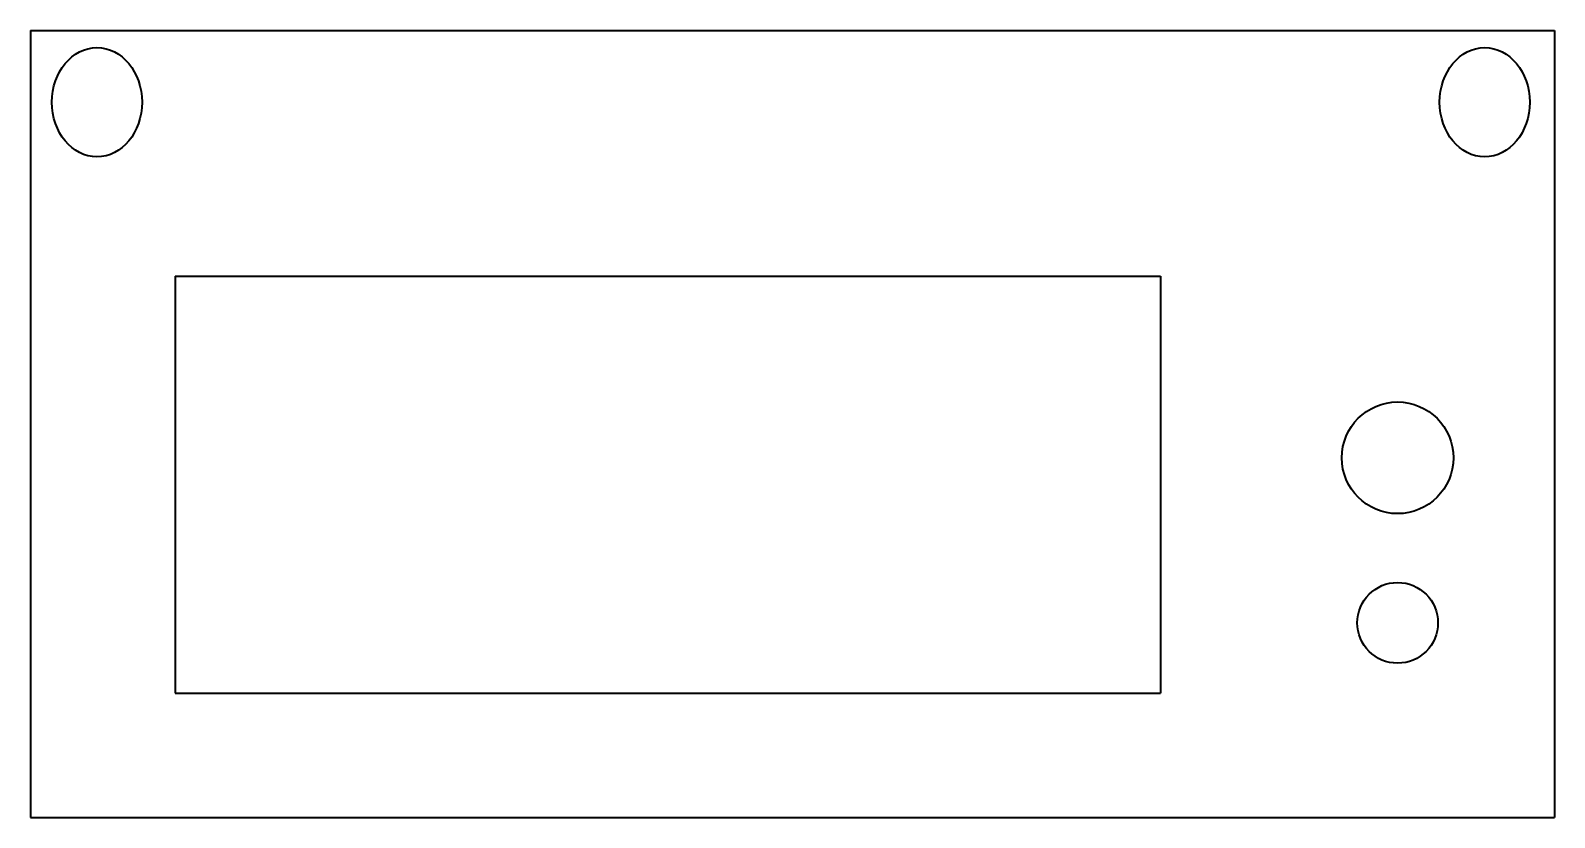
# Model space of a CAD drawing. Header units: inches. Extents: x -80 to 77, y -45 to 36.
import ezdxf

# ---------------------------------------------------------------- set-up
doc = ezdxf.new("R2010")
doc.units = ezdxf.units.IN
doc.header["$MEASUREMENT"] = 0
doc.layers.add('Visible', color=7, linetype='Continuous', lineweight=40)

msp = doc.modelspace()

# ---------------------------------------------------------------- linework, layer by layer
at = {"layer": 'Visible'}
for p, q in [((-80.02, 36.03), (76.82, 36.03)), ((-80.02, 36.03), (-80.02, -44.89)), ((76.82, 36.03), (76.82, -44.89)), ((-65.12, 10.77), (36.27, 10.77)), ((-65.12, 10.77), (-65.12, -32.11)), ((36.27, 10.77), (36.27, -32.11)), ((-65.12, -32.11), (36.27, -32.11)), ((-80.02, -44.89), (76.82, -44.89))]:
    msp.add_line(p, q, dxfattribs=at)
for centre, radius in [((60.67, -7.91), 5.74), ((60.67, -24.88), 4.15)]:
    msp.add_circle(centre, radius, dxfattribs=at)
for centre in [(-73.18, 28.65), (69.63, 28.65)]:
    msp.add_ellipse(centre, major_axis=(0, 5.62), ratio=0.824399, dxfattribs=at)

doc.saveas('drawing.dxf')
